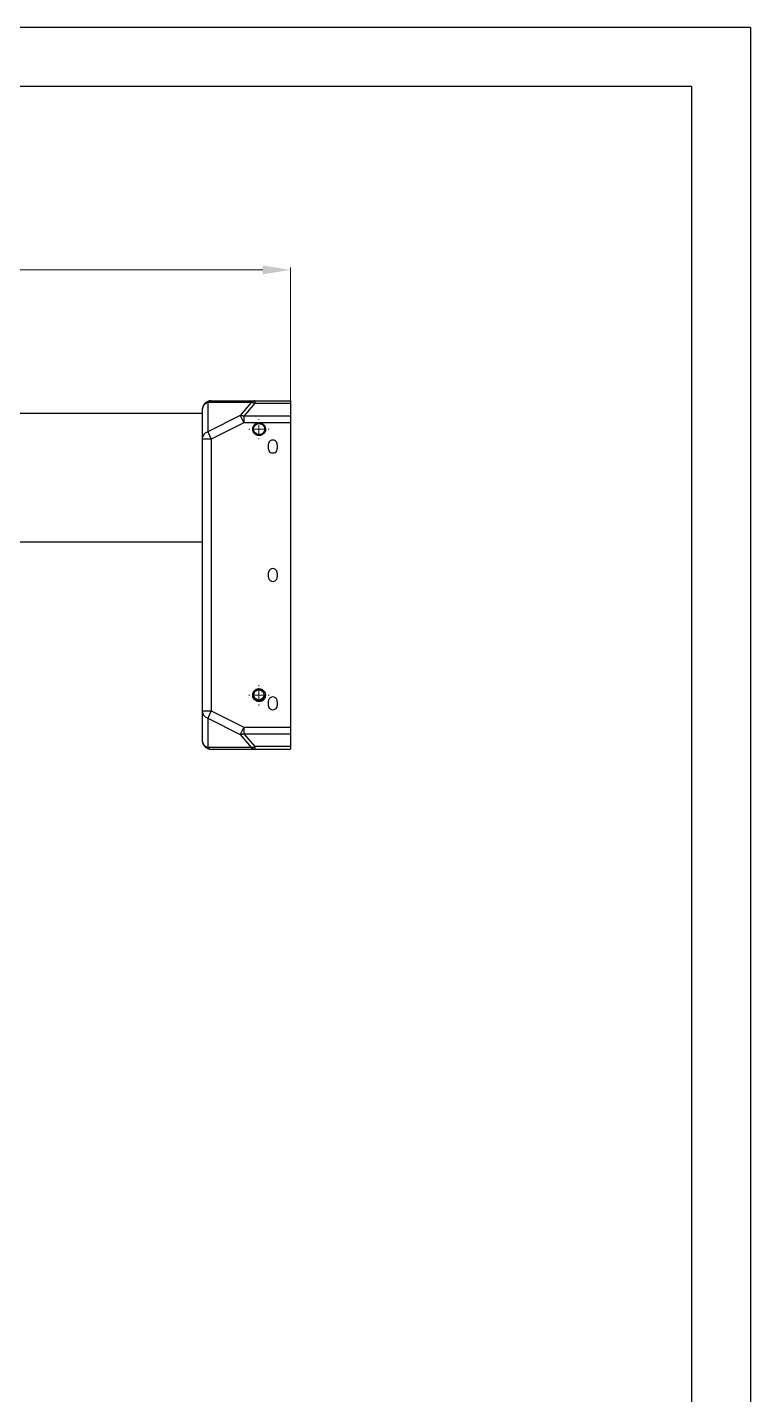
# Model space of a CAD drawing. Header units: millimetres. Extents: x 0 to 297, y 0 to 210.
# Drawn here: x 235.7 to 296.7, y 94.4 to 209.7 of the extents above; entities that cross this region are included whole.
import ezdxf

# ---------------------------------------------------------------- set-up
doc = ezdxf.new("R2010")
doc.units = ezdxf.units.MM

msp = doc.modelspace()

# ---------------------------------------------------------------- hatches: boundary and pattern name
h = msp.add_hatch(color=7)
h.dxf.hatch_style = 2
h.paths.add_polyline_path([(255.563088, 189.635111), (255.563088, 188.873111), (257.891386, 189.254111)])

# ---------------------------------------------------------------- linework, layer by layer
at = {"color": 7, "lineweight": 30}
for points in [[(296.689604, 209.701111), (0.335104, 209.701111)], [(296.689604, 209.701111), (296.689604, 0.151111)], [(291.715402, 204.705813), (25.269402, 204.705813)], [(291.71579, 204.705813), (291.71579, 5.146515)]]:
    msp.add_lwpolyline(points, dxfattribs=at)
at = {"color": 7, "lineweight": 15}
for points in [[(79.011886, 189.254111), (255.563088, 189.254111)], [(257.891386, 189.444611), (257.891386, 171.834015)], [(255.245588, 176.681111), (255.245588, 176.617611)], [(254.483588, 175.834515), (254.398886, 175.834515)], [(255.245588, 176.215515), (255.245588, 175.834515), (254.864588, 175.834515)], [(255.245588, 175.834515), (255.245588, 175.453515)], [(255.245588, 175.834515), (255.64779, 175.834515)], [(256.02879, 175.834515), (256.113386, 175.834515)], [(255.245588, 175.051313), (255.245588, 174.987813)], [(254.483588, 153.419015), (254.398886, 153.419015)], [(255.245588, 153.800015), (255.245588, 153.419015), (254.864588, 153.419015)], [(255.245588, 154.265611), (255.245588, 154.181015)], [(255.245588, 153.419015), (255.245588, 153.016813)], [(255.245588, 153.419015), (255.64779, 153.419015)], [(256.02879, 153.419015), (256.113386, 153.419015)], [(255.245588, 152.635813), (255.245588, 152.551111)]]:
    msp.add_lwpolyline(points, dxfattribs=at)
at = {"color": 7, "lineweight": 25}
for points in [[(251.223886, 178.226313), (251.07579, 178.226313), (251.033386, 178.205111), (250.991088, 178.184015), (250.927588, 178.162813), (250.75829, 178.078111), (250.715886, 178.035813), (250.69479, 178.014611)], [(251.223886, 178.226313), (251.13929, 178.226313), (251.118088, 178.205111), (251.096886, 178.205111), (251.054588, 178.184015), (251.033386, 178.162813), (251.01229, 178.162813), (250.969886, 178.120515), (250.94879, 178.099313), (250.927588, 178.078111)], [(250.927588, 178.078111), (250.927588, 175.601611)], [(254.589386, 178.078111), (250.927588, 178.078111)], [(251.223886, 178.226313), (254.906886, 178.226313)], [(254.589386, 178.078111), (253.658088, 176.977515)], [(254.906886, 178.014611), (253.975588, 176.914015)], [(254.906886, 178.226313), (254.82229, 178.226313), (254.779886, 178.205111), (254.75879, 178.205111), (254.716386, 178.162813), (254.69529, 178.162813), (254.652886, 178.141611), (254.63179, 178.120515), (254.610588, 178.099313), (254.589386, 178.078111)], [(254.906886, 178.014611), (254.864588, 178.014611), (254.843386, 178.035813), (254.801088, 178.035813), (254.779886, 178.057015), (254.69529, 178.057015), (254.674088, 178.078111), (254.589386, 178.078111)], [(254.906886, 178.226313), (254.906886, 178.162813), (254.906886, 178.014611)], [(254.906886, 178.226313), (257.891386, 178.226313), (257.891386, 178.014611)], [(254.906886, 178.014611), (257.891386, 178.014611), (257.891386, 176.914015)], [(250.461886, 177.146813), (179.00329, 177.146813)], [(250.461886, 177.464313), (250.461886, 174.987813)], [(253.658088, 176.977515), (250.927588, 175.601611)], [(253.975588, 176.363611), (251.223886, 174.987813)], [(253.658088, 176.977515), (253.975588, 176.363611)], [(253.975588, 176.914015), (253.954386, 176.914015), (253.912088, 176.935111), (253.890886, 176.935111), (253.86979, 176.956313), (253.785088, 176.956313), (253.763886, 176.977515), (253.658088, 176.977515)], [(253.975588, 176.914015), (253.975588, 176.660015), (253.975588, 176.363611)], [(257.891386, 176.914015), (253.975588, 176.914015)], [(255.13979, 176.363611), (253.975588, 176.363611)], [(255.245588, 176.384813), (255.287886, 176.384813), (255.309088, 176.363611), (255.351386, 176.363611), (255.351386, 176.279015), (255.33029, 176.300111), (255.245588, 176.300111)], [(257.891386, 176.363611), (255.351386, 176.363611)], [(257.891386, 176.914015), (257.891386, 176.363611)], [(257.891386, 176.363611), (257.891386, 150.709611)], [(250.927588, 175.601611), (251.223886, 174.987813)], [(254.801088, 175.728611), (254.801088, 175.749813), (254.779886, 175.834515)], [(255.118588, 176.279015), (255.160886, 176.279015)], [(255.351386, 175.390015), (255.245588, 175.368813)], [(255.33029, 175.368813), (255.245588, 175.368813)], [(255.351386, 175.305313), (255.351386, 175.347611), (255.33029, 175.347611), (255.33029, 175.368813)], [(255.351386, 176.279015), (255.39379, 176.279015), (255.45729, 176.257813), (255.52079, 176.215515), (255.58429, 176.152015), (255.64779, 176.088515), (255.690088, 176.025015), (255.71129, 175.919111), (255.71129, 175.834515)], [(255.351386, 176.279015), (255.414886, 176.279015), (255.414886, 176.257813)], [(255.71129, 175.940313), (255.71129, 175.813313)], [(250.461886, 174.987813), (250.461886, 152.085515)], [(251.223886, 174.987813), (250.461886, 174.987813)], [(251.223886, 174.987813), (251.223886, 152.085515)], [(256.79079, 174.522111), (256.79079, 174.204611)], [(179.00329, 166.330611), (250.461886, 166.330611)], [(256.79079, 163.684813), (256.79079, 163.388515)], [(255.245588, 152.868611), (255.13979, 152.868611), (255.13979, 152.889813), (255.07629, 152.889813), (255.055088, 152.911015), (255.01279, 152.911015), (254.970386, 152.953313), (254.928088, 152.974515), (254.88579, 153.016813), (254.843386, 153.038015), (254.82229, 153.080313), (254.779886, 153.122611), (254.75879, 153.165015), (254.737588, 153.228515), (254.737588, 153.270813), (254.716386, 153.313111), (254.716386, 153.503611), (254.737588, 153.546015), (254.737588, 153.588313), (254.75879, 153.609515), (254.779886, 153.673015), (254.82229, 153.736515), (254.843386, 153.778813), (254.88579, 153.800015), (254.928088, 153.842313), (254.94929, 153.863515), (254.970386, 153.863515), (254.991588, 153.884611), (255.01279, 153.905813), (255.055088, 153.905813), (255.097386, 153.927015), (255.13979, 153.927015), (255.160886, 153.948111)], [(255.245588, 153.948111), (255.160886, 153.948111)], [(255.351386, 152.868611), (255.245588, 152.868611)], [(256.02879, 152.551111), (256.049886, 152.466515), (256.071088, 152.360611), (256.134588, 152.276015), (256.303886, 152.191313), (256.40979, 152.170111), (256.515588, 152.191313), (256.684886, 152.276015), (256.748386, 152.360611), (256.79079, 152.466515), (256.79079, 152.551111)], [(256.79079, 152.868611), (256.79079, 152.551111)], [(250.461886, 152.085515), (251.223886, 152.085515), (250.927588, 151.471611)], [(250.461886, 152.085515), (250.461886, 149.609015)], [(250.927588, 151.471611), (250.927588, 148.995111)], [(251.223886, 152.085515), (253.975588, 150.709611)], [(253.975588, 150.709611), (253.658088, 150.095813)], [(253.658088, 150.095813), (253.763886, 150.095813), (253.785088, 150.117015), (253.848588, 150.117015), (253.86979, 150.138111), (253.912088, 150.138111), (253.954386, 150.159313), (253.975588, 150.159313)], [(253.658088, 150.095813), (254.589386, 148.995111)], [(253.975588, 150.709611), (253.975588, 150.413313), (253.975588, 150.159313)], [(253.975588, 150.709611), (257.891386, 150.709611)], [(253.975588, 150.159313), (257.891386, 150.159313)], [(253.975588, 150.159313), (254.906886, 149.079813)], [(257.891386, 150.709611), (257.891386, 150.159313)], [(257.891386, 150.159313), (257.891386, 149.079813)], [(254.589386, 148.995111), (250.927588, 148.995111)], [(250.927588, 148.995111), (250.94879, 148.974015), (250.969886, 148.952813), (250.991088, 148.931611), (251.01229, 148.931611), (251.054588, 148.889313), (251.096886, 148.868111), (251.13929, 148.868111), (251.181588, 148.847015), (251.223886, 148.847015)], [(251.223886, 148.847015), (254.906886, 148.847015)], [(254.589386, 148.995111), (254.63179, 148.995111), (254.652886, 149.016313), (254.75879, 149.016313), (254.779886, 149.037515), (254.843386, 149.037515), (254.864588, 149.058611), (254.88579, 149.058611), (254.906886, 149.079813)], [(254.589386, 148.995111), (254.610588, 148.974015), (254.63179, 148.952813), (254.652886, 148.931611), (254.69529, 148.931611), (254.75879, 148.868111), (254.82229, 148.868111), (254.843386, 148.847015), (254.906886, 148.847015)], [(257.891386, 149.079813), (254.906886, 149.079813)], [(254.906886, 149.079813), (254.906886, 148.910515), (254.906886, 148.847015)], [(254.906886, 148.847015), (257.891386, 148.847015)], [(257.891386, 149.079813), (257.891386, 148.847015)]]:
    msp.add_lwpolyline(points, dxfattribs=at)
msp.add_lwpolyline([(255.13979, 176.363611), (255.20329, 176.363611), (255.20329, 176.384813), (255.245588, 176.384813), (255.245588, 176.300111), (255.160886, 176.300111), (255.160886, 176.279015), (255.160886, 176.342515), (255.13979, 176.342515)], close=True, dxfattribs=at)
for points, knots in [([(250.927588, 178.078111), (250.927588, 178.078111), (250.864088, 178.057015), (250.864088, 178.057015), (250.543095, 177.824817), (250.580102, 177.893996), (250.461886, 177.527813), (250.461886, 177.527813), (250.461886, 177.464313), (250.461886, 177.464313)], [0, 0, 0, 0, 1, 1, 1, 2, 2, 2, 3, 3, 3, 3]), ([(250.69479, 178.014611), (250.69479, 178.014611), (250.652386, 177.972313), (250.652386, 177.972313), (250.56211, 177.887999), (250.462309, 177.627614), (250.461886, 177.506611), (250.461886, 177.506611), (250.461886, 177.464313), (250.461886, 177.464313)], [0, 0, 0, 0, 1, 1, 1, 2, 2, 2, 3, 3, 3, 3]), ([(255.351386, 175.305313), (255.351386, 175.305313), (255.309088, 175.305313), (255.309088, 175.305313), (255.309088, 175.305313), (255.287886, 175.284111), (255.287886, 175.284111), (255.287886, 175.284111), (255.224386, 175.284111), (255.224386, 175.284111), (255.224386, 175.284111), (255.20329, 175.305313), (255.20329, 175.305313), (255.20329, 175.305313), (255.13979, 175.305313), (255.13979, 175.305313), (255.13979, 175.305313), (255.097386, 175.326515), (255.097386, 175.326515), (255.097386, 175.326515), (255.055088, 175.326515), (255.055088, 175.326515), (254.945409, 175.367014), (254.821902, 175.464804), (254.779886, 175.580515), (254.779886, 175.580515), (254.75879, 175.622813), (254.75879, 175.622813), (254.75879, 175.622813), (254.737588, 175.686313), (254.737588, 175.686313), (254.737588, 175.686313), (254.716386, 175.728611), (254.716386, 175.728611), (254.716386, 175.728611), (254.716386, 175.792111), (254.716386, 175.792111), (254.709401, 175.965007), (254.724606, 175.969594), (254.801088, 176.130813), (254.801088, 176.130813), (254.843386, 176.173111), (254.843386, 176.173111), (254.843386, 176.173111), (254.864588, 176.215515), (254.864588, 176.215515), (254.864588, 176.215515), (254.906886, 176.257813), (254.906886, 176.257813), (254.906886, 176.257813), (254.94929, 176.279015), (254.94929, 176.279015), (254.94929, 176.279015), (254.970386, 176.300111), (254.970386, 176.300111), (254.970386, 176.300111), (254.991588, 176.321313), (254.991588, 176.321313), (254.991588, 176.321313), (255.033886, 176.321313), (255.033886, 176.321313), (255.033886, 176.321313), (255.055088, 176.342515), (255.055088, 176.342515), (255.055088, 176.342515), (255.097386, 176.342515), (255.097386, 176.342515), (255.097386, 176.342515), (255.118588, 176.363611), (255.118588, 176.363611), (255.118588, 176.363611), (255.13979, 176.363611), (255.13979, 176.363611)], [0, 0, 0, 0, 1, 1, 1, 2, 2, 2, 3, 3, 3, 4, 4, 4, 5, 5, 5, 6, 6, 6, 7, 7, 7, 8, 8, 8, 9, 9, 9, 10, 10, 10, 11, 11, 11, 12, 12, 12, 13, 13, 13, 14, 14, 14, 15, 15, 15, 16, 16, 16, 17, 17, 17, 18, 18, 18, 19, 19, 19, 20, 20, 20, 21, 21, 21, 22, 22, 22, 23, 23, 23, 24, 24, 24, 24]), ([(255.351386, 176.363611), (255.351386, 176.363611), (255.39379, 176.363611), (255.39379, 176.363611), (255.39379, 176.363611), (255.414886, 176.342515), (255.414886, 176.342515), (255.414886, 176.342515), (255.45729, 176.342515), (255.45729, 176.342515), (255.45729, 176.342515), (255.478386, 176.321313), (255.478386, 176.321313), (255.478386, 176.321313), (255.499588, 176.321313), (255.499588, 176.321313), (255.499588, 176.321313), (255.52079, 176.300111), (255.52079, 176.300111), (255.52079, 176.300111), (255.541886, 176.300111), (255.541886, 176.300111), (255.541886, 176.300111), (255.563088, 176.279015), (255.563088, 176.279015), (255.563088, 176.279015), (255.605386, 176.236611), (255.605386, 176.236611), (255.6891, 176.191491), (255.732104, 176.088515), (255.77479, 176.003813), (255.77479, 176.003813), (255.77479, 175.961515), (255.77479, 175.961515), (255.77479, 175.961515), (255.795886, 175.919111), (255.795886, 175.919111), (255.795886, 175.919111), (255.795886, 175.728611), (255.795886, 175.728611), (255.795886, 175.728611), (255.753588, 175.644015), (255.753588, 175.644015), (255.753588, 175.644015), (255.732386, 175.559313), (255.732386, 175.559313), (255.732386, 175.559313), (255.668886, 175.495813), (255.668886, 175.495813), (255.668886, 175.495813), (255.64779, 175.453515), (255.64779, 175.453515), (255.64779, 175.453515), (255.605386, 175.432313), (255.605386, 175.432313), (255.605386, 175.432313), (255.563088, 175.390015), (255.563088, 175.390015), (255.563088, 175.390015), (255.52079, 175.368813), (255.52079, 175.368813), (255.52079, 175.368813), (255.499588, 175.347611), (255.499588, 175.347611), (255.499588, 175.347611), (255.478386, 175.347611), (255.478386, 175.347611), (255.478386, 175.347611), (255.45729, 175.326515), (255.45729, 175.326515), (255.45729, 175.326515), (255.414886, 175.326515), (255.414886, 175.326515), (255.414886, 175.326515), (255.39379, 175.305313), (255.39379, 175.305313), (255.39379, 175.305313), (255.351386, 175.305313), (255.351386, 175.305313)], [0, 0, 0, 0, 1, 1, 1, 2, 2, 2, 3, 3, 3, 4, 4, 4, 5, 5, 5, 6, 6, 6, 7, 7, 7, 8, 8, 8, 9, 9, 9, 10, 10, 10, 11, 11, 11, 12, 12, 12, 13, 13, 13, 14, 14, 14, 15, 15, 15, 16, 16, 16, 17, 17, 17, 18, 18, 18, 19, 19, 19, 20, 20, 20, 21, 21, 21, 22, 22, 22, 23, 23, 23, 24, 24, 24, 25, 25, 25, 26, 26, 26, 26]), ([(250.927588, 175.601611), (250.927588, 175.601611), (250.864088, 175.580515), (250.864088, 175.580515), (250.638698, 175.504597), (250.508911, 175.297199), (250.461886, 175.072515), (250.461886, 175.072515), (250.461886, 174.987813), (250.461886, 174.987813)], [0, 0, 0, 0, 1, 1, 1, 2, 2, 2, 3, 3, 3, 3]), ([(254.779886, 175.834515), (254.779886, 175.834515), (254.801088, 175.940313), (254.801088, 175.940313), (254.816292, 176.083506), (254.96901, 176.224617), (255.097386, 176.279015), (255.097386, 176.279015), (255.160886, 176.279015), (255.160886, 176.279015)], [0, 0, 0, 0, 1, 1, 1, 2, 2, 2, 3, 3, 3, 3]), ([(255.245588, 175.368813), (255.245588, 175.368813), (255.182088, 175.368813), (255.182088, 175.368813), (254.966611, 175.446389), (254.830016, 175.531408), (254.801088, 175.771015), (254.801088, 175.771015), (254.779886, 175.834515), (254.779886, 175.834515)], [0, 0, 0, 0, 1, 1, 1, 2, 2, 2, 3, 3, 3, 3]), ([(255.71129, 175.834515), (255.71129, 175.834515), (255.71129, 175.728611), (255.71129, 175.728611), (255.591698, 175.528586), (255.624789, 175.473588), (255.39379, 175.390015), (255.39379, 175.390015), (255.33029, 175.368813), (255.33029, 175.368813)], [0, 0, 0, 0, 1, 1, 1, 2, 2, 2, 3, 3, 3, 3]), ([(256.79079, 174.522111), (256.79079, 174.522111), (256.79079, 174.628015), (256.79079, 174.628015), (256.674408, 174.997303), (256.132083, 175.01279), (256.049886, 174.628015), (256.049886, 174.628015), (256.02879, 174.522111), (256.02879, 174.522111), (256.02879, 174.522111), (256.02879, 174.204611), (256.02879, 174.204611), (256.02879, 174.204611), (256.049886, 174.120015), (256.049886, 174.120015), (256.049886, 174.120015), (256.071088, 174.014111), (256.071088, 174.014111), (256.071088, 174.014111), (256.134588, 173.929515), (256.134588, 173.929515), (256.134588, 173.929515), (256.21929, 173.866015), (256.21929, 173.866015), (256.21929, 173.866015), (256.303886, 173.844813), (256.303886, 173.844813), (256.303886, 173.844813), (256.40979, 173.823611), (256.40979, 173.823611), (256.40979, 173.823611), (256.515588, 173.844813), (256.515588, 173.844813), (256.515588, 173.844813), (256.60029, 173.866015), (256.60029, 173.866015), (256.60029, 173.866015), (256.684886, 173.929515), (256.684886, 173.929515), (256.684886, 173.929515), (256.748386, 174.014111), (256.748386, 174.014111), (256.748386, 174.014111), (256.79079, 174.120015), (256.79079, 174.120015), (256.79079, 174.120015), (256.79079, 174.204611), (256.79079, 174.204611)], [0, 0, 0, 0, 1, 1, 1, 2, 2, 2, 3, 3, 3, 4, 4, 4, 5, 5, 5, 6, 6, 6, 7, 7, 7, 8, 8, 8, 9, 9, 9, 10, 10, 10, 11, 11, 11, 12, 12, 12, 13, 13, 13, 14, 14, 14, 15, 15, 15, 16, 16, 16, 16]), ([(256.79079, 163.684813), (256.79079, 163.684813), (256.79079, 163.790611), (256.79079, 163.790611), (256.698009, 164.16071), (256.113386, 164.182194), (256.049886, 163.790611), (256.049886, 163.790611), (256.02879, 163.684813), (256.02879, 163.684813), (256.02879, 163.684813), (256.02879, 163.388515), (256.02879, 163.388515)], [0, 0, 0, 0, 1, 1, 1, 2, 2, 2, 3, 3, 3, 4, 4, 4, 4]), ([(256.02879, 163.388515), (256.02879, 163.388515), (256.049886, 163.282611), (256.049886, 163.282611), (256.132083, 162.897801), (256.674408, 162.913288), (256.79079, 163.282611), (256.79079, 163.282611), (256.79079, 163.388515), (256.79079, 163.388515)], [0, 0, 0, 0, 1, 1, 1, 2, 2, 2, 3, 3, 3, 3]), ([(255.245588, 153.863515), (255.245588, 153.863515), (255.13979, 153.863515), (255.13979, 153.863515), (254.663187, 153.688114), (254.663892, 153.128291), (255.13979, 152.953313), (255.13979, 152.953313), (255.245588, 152.953313), (255.245588, 152.953313), (255.245588, 152.953313), (255.309088, 152.953313), (255.309088, 152.953313), (255.510489, 152.958217), (255.706316, 153.154008), (255.71129, 153.355515), (255.71129, 153.355515), (255.71129, 153.419015), (255.71129, 153.419015)], [0, 0, 0, 0, 1, 1, 1, 2, 2, 2, 3, 3, 3, 4, 4, 4, 5, 5, 5, 6, 6, 6, 6]), ([(254.801088, 153.440111), (254.801088, 153.207313), (254.991588, 152.995611), (255.224386, 152.995611), (255.45729, 152.995611), (255.668886, 153.207313), (255.668886, 153.440111), (255.668886, 153.673015), (255.45729, 153.863515), (255.224386, 153.863515), (254.991588, 153.863515), (254.801088, 153.673015), (254.801088, 153.440111), (254.801088, 153.440111), (254.801088, 153.440111), (254.801088, 153.440111)], [0, 0, 0, 0, 1, 1, 1, 2, 2, 2, 3, 3, 3, 4, 4, 4, 5, 5, 5, 5]), ([(255.245588, 153.948111), (255.245588, 153.948111), (255.372588, 153.948111), (255.372588, 153.948111), (255.372588, 153.948111), (255.372588, 153.927015), (255.372588, 153.927015), (255.372588, 153.927015), (255.436088, 153.927015), (255.436088, 153.927015), (255.436088, 153.927015), (255.436088, 153.905813), (255.436088, 153.905813), (255.436088, 153.905813), (255.478386, 153.905813), (255.478386, 153.905813), (255.478386, 153.905813), (255.541886, 153.863515), (255.541886, 153.863515), (255.725401, 153.767912), (255.856987, 153.4641), (255.77479, 153.270813), (255.77479, 153.270813), (255.77479, 153.228515), (255.77479, 153.228515), (255.77479, 153.228515), (255.753588, 153.207313), (255.753588, 153.207313), (255.753588, 153.207313), (255.732386, 153.143813), (255.732386, 153.143813), (255.699295, 153.074316), (255.634702, 153.029901), (255.58429, 152.974515), (255.58429, 152.974515), (255.563088, 152.953313), (255.563088, 152.953313), (255.563088, 152.953313), (255.541886, 152.953313), (255.541886, 152.953313), (255.541886, 152.953313), (255.52079, 152.932111), (255.52079, 152.932111), (255.52079, 152.932111), (255.499588, 152.911015), (255.499588, 152.911015), (255.499588, 152.911015), (255.436088, 152.911015), (255.436088, 152.911015), (255.436088, 152.911015), (255.414886, 152.889813), (255.414886, 152.889813), (255.414886, 152.889813), (255.372588, 152.889813), (255.372588, 152.889813), (255.372588, 152.889813), (255.351386, 152.868611), (255.351386, 152.868611)], [0, 0, 0, 0, 1, 1, 1, 2, 2, 2, 3, 3, 3, 4, 4, 4, 5, 5, 5, 6, 6, 6, 7, 7, 7, 8, 8, 8, 9, 9, 9, 10, 10, 10, 11, 11, 11, 12, 12, 12, 13, 13, 13, 14, 14, 14, 15, 15, 15, 16, 16, 16, 17, 17, 17, 18, 18, 18, 19, 19, 19, 19]), ([(256.79079, 152.868611), (256.79079, 152.868611), (256.79079, 152.974515), (256.79079, 152.974515), (256.674408, 153.343803), (256.132083, 153.35929), (256.049886, 152.974515), (256.049886, 152.974515), (256.02879, 152.868611), (256.02879, 152.868611), (256.02879, 152.868611), (256.02879, 152.551111), (256.02879, 152.551111)], [0, 0, 0, 0, 1, 1, 1, 2, 2, 2, 3, 3, 3, 4, 4, 4, 4]), ([(250.461886, 152.085515), (250.461886, 152.085515), (250.461886, 152.022015), (250.461886, 152.022015), (250.500409, 151.792709), (250.636193, 151.567884), (250.864088, 151.492813), (250.864088, 151.492813), (250.927588, 151.471611), (250.927588, 151.471611), (250.927588, 151.471611), (253.658088, 150.095813), (253.658088, 150.095813)], [0, 0, 0, 0, 1, 1, 1, 2, 2, 2, 3, 3, 3, 4, 4, 4, 4]), ([(250.461886, 149.609015), (250.461886, 149.609015), (250.461886, 149.566611), (250.461886, 149.566611), (250.458393, 149.461907), (250.571, 149.169101), (250.652386, 149.101015), (250.652386, 149.101015), (250.69479, 149.079813), (250.69479, 149.079813)], [0, 0, 0, 0, 1, 1, 1, 2, 2, 2, 3, 3, 3, 3]), ([(250.461886, 149.609015), (250.461886, 149.609015), (250.461886, 149.545515), (250.461886, 149.545515), (250.508911, 149.32069), (250.638698, 149.113292), (250.864088, 149.037515), (250.864088, 149.037515), (250.927588, 148.995111), (250.927588, 148.995111)], [0, 0, 0, 0, 1, 1, 1, 2, 2, 2, 3, 3, 3, 3]), ([(250.69479, 149.079813), (250.69479, 149.079813), (250.715886, 149.037515), (250.715886, 149.037515), (250.85989, 148.931294), (251.000613, 148.861408), (251.181588, 148.847015), (251.181588, 148.847015), (251.223886, 148.847015), (251.223886, 148.847015)], [0, 0, 0, 0, 1, 1, 1, 2, 2, 2, 3, 3, 3, 3])]:
    msp.add_open_spline(points, degree=3, knots=knots, dxfattribs=at)

doc.saveas('drawing.dxf')
